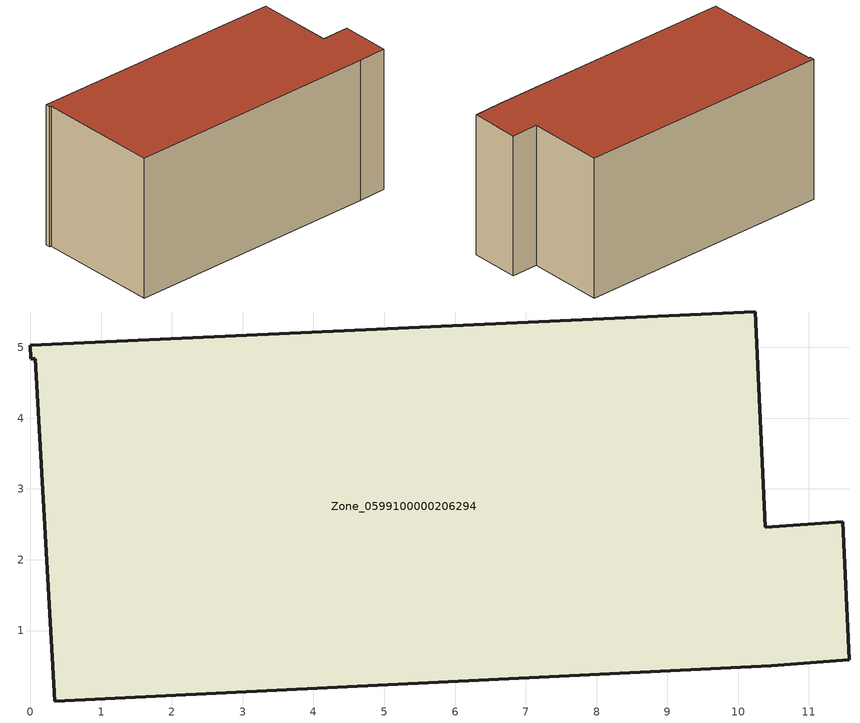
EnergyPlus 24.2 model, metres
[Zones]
Zone_0599100000206294
 floor ground (C_G): 0.07,4.84 0.01,4.84 0,5.03 10.24,5.5 10.38,2.46 11.48,2.54 11.57,0.59 10.47,0.5 0.34,0.01 z0
 wall outside (C_F): 11.48,2.54 10.38,2.46 10.24,5.5 0,5.03 0.01,4.84 0.07,4.84 0.34,0.01 10.47,0.5 11.57,0.59 11.48,2.54 z0:5.66
 roof outside (C_R): 0.01,4.84 0.07,4.84 0.34,0.01 10.47,0.5 11.57,0.59 11.48,2.54 10.38,2.46 10.24,5.5 0,5.03 z5.66
[BUILDING]
Pand.0599100000206294: North Axis=0; Terrain=City; Loads Convergence Tolerance Value=0.04; Temperature Convergence Tolerance Value=0.4; Solar Distribution=FullExterior; Maximum Number of Warmup Days=25; Minimum Number of Warmup Days=1
[Site:Location]
Rotterdam.The.Hague.AP_ZH_NLD Design_Conditions: Latitude=51.96; Longitude=4.45; Time Zone=1; Elevation=-4.5
[SITE:GROUNDTEMPERATURE:BUILDINGSURFACE]
18, 18, 18, 18, 18, 18, 18, 18, 18, 18, 18, 18
[MATERIAL] Thermal Absorptance=0.9; Solar Absorptance=0.7; Visible Absorptance=0.7
Name | Roughness | Thickness | Conductivity | Density | Specific Heat
G.TC.1946-1964 | MediumSmooth | 0.15 | 1 | 540 | 1210
F.TC.1946-1964 | Rough | 0.3 | 0.857143 | 1920 | 840
R.TC.1946-1964 | MediumRough | 0.2 | 0.235294 | 1500 | 1000
[CONSTRUCTION]
C_G: G.TC.1946-1964
C_F: F.TC.1946-1964
C_R: R.TC.1946-1964
[ZONE]
Zone_0599100000206294: Type=1; Multiplier=1; Ceiling Height=Autocalculate; Volume=Autocalculate; Floor Area=autocalculate; Part of Total Floor Area=Yes
[ZONEINFILTRATION:DESIGNFLOWRATE]
Infil_Zone_0599100000206294: Zone or ZoneList or Space or SpaceList=Zone_0599100000206294; Schedule=AlwaysOn; Design Flow Rate Calculation Method=Flow/Area; Flow Rate per Floor Area=0.003; Constant Term Coefficient=1; Temperature Term Coefficient=0; Velocity Term Coefficient=0; Velocity Squared Term Coefficient=0
[HVACTEMPLATE:ZONE:IDEALLOADSAIRSYSTEM]
Zone_0599100000206294: Maximum Heating Supply Air Temperature=50; Minimum Cooling Supply Air Temperature=13; Maximum Heating Supply Air Humidity Ratio=0.0156; Minimum Cooling Supply Air Humidity Ratio=0.0077; Heating Limit=NoLimit; Cooling Limit=NoLimit; Dehumidification Control Type=ConstantSensibleHeatRatio; Cooling Sensible Heat Ratio=0.7; Dehumidification Setpoint=60; Humidification Control Type=None; Humidification Setpoint=30; Outdoor Air Method=None; Outdoor Air Flow Rate per Person=0.00944; Outdoor Air Flow Rate per Zone Floor Area=0; Outdoor Air Flow Rate per Zone=0; Demand Controlled Ventilation Type=None; Outdoor Air Economizer Type=NoEconomizer; Heat Recovery Type=None; Sensible Heat Recovery Effectiveness=0.7; Latent Heat Recovery Effectiveness=0.65
[ZONECONTROL:THERMOSTAT]
ThermostatControl_Zone_0599100000206294: Zone or ZoneList=Zone_0599100000206294; Control Type Schedule=DualSetpointControlType; Control 1=Thermostat_Zone_0599100000206294; Temperature Difference Between Cutout And Setpoint=0
[THERMOSTATSETPOINT:DUALSETPOINT]
Thermostat_Zone_0599100000206294: Heating Setpoint Temperature Schedule=HeatingSetpoint_Zone_0599100000206294; Cooling Setpoint Temperature Schedule=CoolingSetpoint_Zone_0599100000206294
[SCHEDULE:COMPACT]
HeatingSetpoint_Zone_0599100000206294: Through: 12/31, For: AllDays, Until: 24:00, 21
CoolingSetpoint_Zone_0599100000206294: Through: 12/31, For: AllDays, Until: 24:00, 24
DualSetpointControlType: Through: 12/31, For: AllDays, Until: 24:00, 4
AlwaysOn: Through: 12/31, For: AllDays, Until: 24:00, 1
